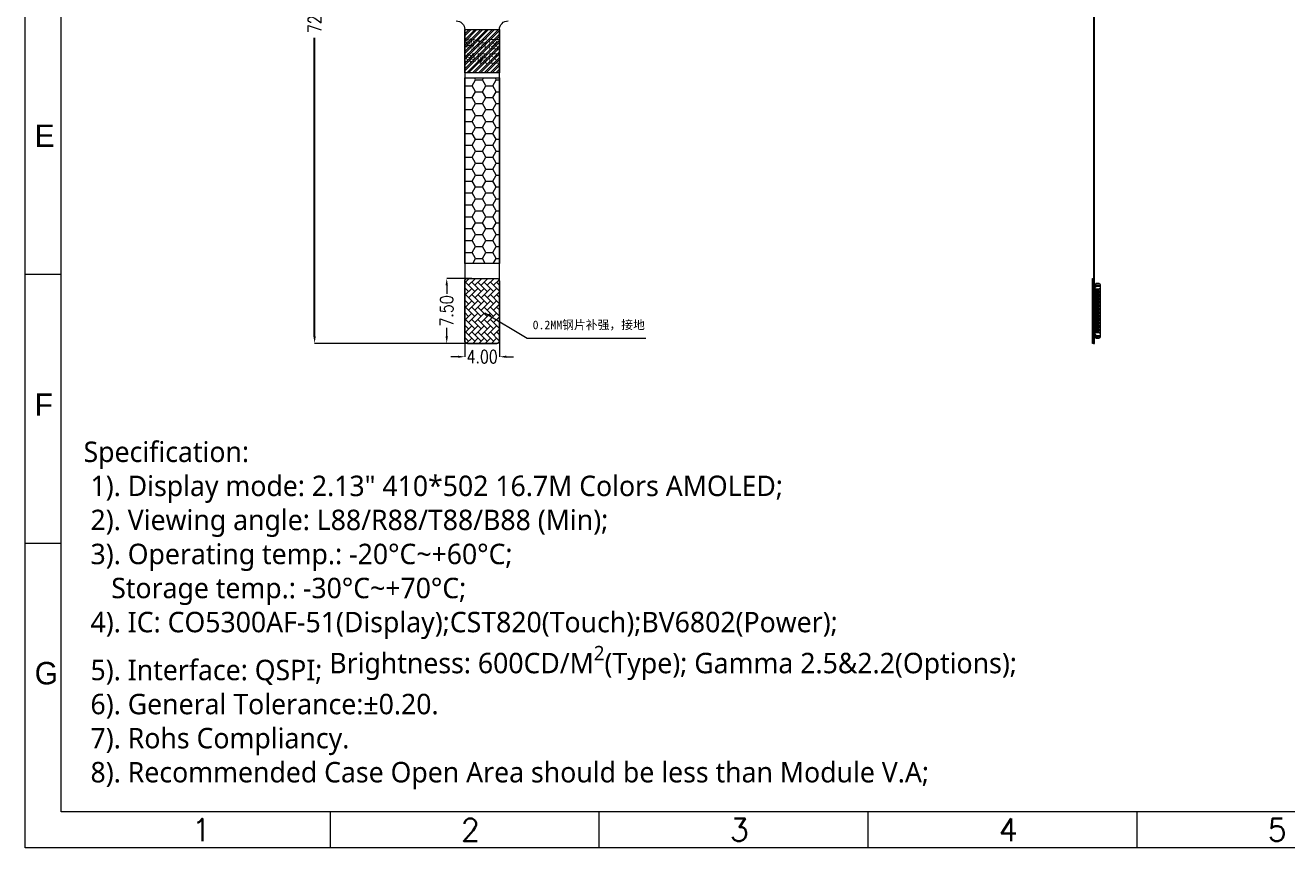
# Model space of a CAD drawing. Header units: millimetres. Extents: x 1134 to 2451, y -9 to 375.
# Drawn here: x 2132.8 to 2278.4, y 149.9 to 244.8 of the extents above; entities that cross this region are included whole.
import ezdxf

# ---------------------------------------------------------------- set-up
doc = ezdxf.new("R2010")
doc.units = ezdxf.units.MM
doc.layers.get('0').update_dxf_attribs({"lineweight": 5})
doc.layers.get('Defpoints').update_dxf_attribs({"lineweight": 5})
for name, color, linetype, lineweight in [('DIM', 3, 'Continuous', 5), ('FPC', 50, 'Continuous', 5), ('Main-FPC', 2, 'Continuous', 5), ('MFPC', 50, 'Continuous', 5), ('TFPC', 50, 'Continuous', 5), ('图框', 7, 'Continuous', 5), ('图框 @ 1', 7, 'Continuous', 5)]:
    doc.layers.add(name, color=color, linetype=linetype, lineweight=lineweight)
doc.styles.add('RD', font='ROMAND.shx', dxfattribs={"width": 0.8})
doc.styles.get("Standard").update_dxf_attribs({"font": 'txt', "bigfont": 'gbcbig.shx'})
doc.styles.add('宋体', font='')
doc.styles.add('宝明', font='')
doc.styles.add('汉字', font='')
doc.styles.get('宋体').set_extended_font_data('SimSun')
doc.styles.get('宝明').set_extended_font_data('Microsoft YaHei')
doc.styles.get('汉字').set_extended_font_data('SimSun')
doc.dimstyles.new('DIM', dxfattribs={"dimtxt": 1.5, "dimasz": 0.8, "dimexe": 0, "dimexo": 0.5, "dimgap": 0.11, "dimtad": 0, "dimzin": 1, "dimdsep": 46, "dimtxsty": 'RD', "dimcen": 0, "dimclrd": 256, "dimclre": 256, "dimclrt": 256, "dimadec": 0, "dimazin": 0, "dimtm": 1e-09, "dimtfac": 1, "dimtofl": 0, "dimtmove": 0, "dimatfit": 3, "dimfxl": 0, "dimlwe": -1, "dimarcsym": 0})

# ---------------------------------------------------------------- blocks, each defined once
blk = doc.blocks.new('*D113')
at = {"layer": 'Defpoints', "color": 0, "lineweight": 5, "transparency": 16777216}
for p in [(2166.23, 281.07), (2197.16, 281.07), (2184.48, 208.1)]:
    blk.add_point(p, dxfattribs=at)
at = {"layer": 'DIM', "transparency": 16777216}
for p, q in [((2196.66, 281.07), (2166.23, 281.07)), ((2183.98, 208.1), (2166.23, 208.1))]:
    blk.add_line(p, q, dxfattribs=at)
at = {"layer": 'DIM', "lineweight": -2, "transparency": 16777216}
for p, q in [((2166.23, 280.27), (2166.23, 252.8)), ((2166.23, 208.9), (2166.23, 243.38))]:
    blk.add_line(p, q, dxfattribs=at)
at = {"layer": 'DIM', "lineweight": 5, "transparency": 16777216}
for points in [[(2166.09, 280.27), (2166.36, 280.27), (2166.23, 281.07)], [(2166.09, 208.9), (2166.36, 208.9), (2166.23, 208.1)]]:
    blk.add_solid(points, dxfattribs=at)
at = {"layer": 'DIM', "lineweight": 5, "transparency": 16777216, "insert": (2166.23, 248.09), "char_height": 1.5, "attachment_point": 5, "rotation": 90, "style": 'RD'}
blk.add_mtext('72.97±0.5', dxfattribs=at)
blk = doc.blocks.new('OK-23GM024-04-B')
at = {"layer": 'FPC', "color": 7, "lineweight": 5}
for p, q in [((1479.37, 126.16), (1479.37, 120.06)), ((1479.99, 125.66), (1479.37, 125.66)), ((1479.84, 125.41), (1479.37, 125.41)), ((1479.84, 125.2), (1479.37, 125.2)), ((1479.43, 125.41), (1479.43, 125.2)), ((1479.44, 126.06), (1479.44, 125.96)), ((1480.02, 126.06), (1479.44, 126.06)), ((1480.02, 125.96), (1479.44, 125.96)), ((1479.46, 126.06), (1479.46, 125.96)), ((1479.47, 126.26), (1479.55, 126.28)), ((1479.87, 126.26), (1479.47, 126.26)), ((1479.55, 126.28), (1479.87, 126.28)), ((1479.57, 125.66), (1479.57, 125.41)), ((1479.84, 125.62), (1479.57, 125.62)), ((1479.84, 125.45), (1479.57, 125.45)), ((1479.57, 125.2), (1479.57, 125.01)), ((1479.58, 125.38), (1479.58, 125.23)), ((1479.58, 125.38), (1479.6, 125.37)), ((1479.76, 125.38), (1479.58, 125.38)), ((1479.6, 125.24), (1479.58, 125.23)), ((1479.76, 125.23), (1479.58, 125.23)), ((1479.6, 125.37), (1479.6, 125.24)), ((1479.74, 125.37), (1479.6, 125.37)), ((1479.74, 125.24), (1479.6, 125.24)), ((1479.64, 126.06), (1479.64, 125.96)), ((1479.74, 125.37), (1479.76, 125.38)), ((1479.74, 125.37), (1479.74, 125.24)), ((1479.74, 125.24), (1479.76, 125.23)), ((1479.76, 125.38), (1479.76, 125.23)), ((1479.78, 125.41), (1479.78, 125.2)), ((1479.8, 125.4), (1479.81, 125.38)), ((1479.81, 125.23), (1479.8, 125.21)), ((1479.87, 126.11), (1479.82, 126.06)), ((1479.82, 125.96), (1479.82, 126.06)), ((1479.82, 125.96), (1479.87, 125.91)), ((1479.82, 120.56), (1479.82, 125.66)), ((1479.84, 125.66), (1479.84, 120.56)), ((1480.02, 125.37), (1479.84, 125.37)), ((1480.02, 125.24), (1479.84, 125.24)), ((1479.87, 125.86), (1479.87, 126.28)), ((1479.87, 125.86), (1479.99, 125.76)), ((1479.89, 126.06), (1479.89, 125.96)), ((1479.91, 126.06), (1479.91, 125.96)), ((1479.93, 125.37), (1479.93, 125.24)), ((1479.96, 126.06), (1479.96, 125.96)), ((1479.96, 125.37), (1479.96, 125.24)), ((1479.98, 126.06), (1479.98, 125.96)), ((1479.99, 125.76), (1479.99, 120.46)), ((1480.02, 126.06), (1480.02, 125.96)), ((1480.02, 125.37), (1480.02, 125.24)), ((1479.84, 125.01), (1479.37, 125.01)), ((1479.84, 124.8), (1479.37, 124.8)), ((1479.84, 124.61), (1479.37, 124.61)), ((1479.37, 124.4), (1479.84, 124.4)), ((1479.84, 124.21), (1479.37, 124.21)), ((1479.37, 124), (1479.84, 124)), ((1479.84, 123.81), (1479.37, 123.81)), ((1479.43, 125.01), (1479.43, 124.8)), ((1479.43, 124.61), (1479.43, 124.4)), ((1479.43, 124.21), (1479.43, 124)), ((1479.43, 123.81), (1479.43, 123.6)), ((1479.84, 125.16), (1479.57, 125.16)), ((1479.84, 125.05), (1479.57, 125.05)), ((1479.57, 124.8), (1479.57, 124.61)), ((1479.84, 124.76), (1479.57, 124.76)), ((1479.57, 124.65), (1479.84, 124.65)), ((1479.57, 124.4), (1479.57, 124.21)), ((1479.57, 124.36), (1479.84, 124.36)), ((1479.57, 124.25), (1479.84, 124.25)), ((1479.57, 124), (1479.57, 123.81)), ((1479.57, 123.96), (1479.84, 123.96)), ((1479.57, 123.85), (1479.84, 123.85)), ((1479.58, 124.98), (1479.58, 124.83)), ((1479.58, 124.98), (1479.6, 124.97)), ((1479.76, 124.98), (1479.58, 124.98)), ((1479.6, 124.84), (1479.58, 124.83)), ((1479.76, 124.83), (1479.58, 124.83)), ((1479.58, 124.58), (1479.58, 124.43)), ((1479.58, 124.58), (1479.6, 124.57)), ((1479.76, 124.58), (1479.58, 124.58)), ((1479.6, 124.44), (1479.58, 124.43)), ((1479.76, 124.43), (1479.58, 124.43)), ((1479.58, 124.18), (1479.58, 124.03)), ((1479.76, 124.18), (1479.58, 124.18)), ((1479.58, 124.18), (1479.6, 124.17)), ((1479.6, 124.04), (1479.58, 124.03)), ((1479.76, 124.03), (1479.58, 124.03)), ((1479.58, 123.78), (1479.58, 123.63)), ((1479.58, 123.78), (1479.6, 123.77)), ((1479.76, 123.78), (1479.58, 123.78)), ((1479.6, 124.97), (1479.6, 124.84)), ((1479.74, 124.97), (1479.6, 124.97)), ((1479.74, 124.84), (1479.6, 124.84)), ((1479.6, 124.57), (1479.6, 124.44)), ((1479.74, 124.57), (1479.6, 124.57)), ((1479.74, 124.44), (1479.6, 124.44)), ((1479.6, 124.17), (1479.6, 124.04)), ((1479.74, 124.17), (1479.6, 124.17)), ((1479.74, 124.04), (1479.6, 124.04)), ((1479.6, 123.77), (1479.6, 123.64)), ((1479.74, 123.77), (1479.6, 123.77)), ((1479.74, 124.97), (1479.76, 124.98)), ((1479.74, 124.97), (1479.74, 124.84)), ((1479.74, 124.84), (1479.76, 124.83)), ((1479.74, 124.57), (1479.76, 124.58)), ((1479.74, 124.57), (1479.74, 124.44)), ((1479.74, 124.44), (1479.76, 124.43)), ((1479.74, 124.17), (1479.76, 124.18)), ((1479.74, 124.17), (1479.74, 124.04)), ((1479.74, 124.04), (1479.76, 124.03)), ((1479.74, 123.77), (1479.76, 123.78)), ((1479.74, 123.77), (1479.74, 123.64)), ((1479.76, 124.98), (1479.76, 124.83)), ((1479.76, 124.58), (1479.76, 124.43)), ((1479.76, 124.18), (1479.76, 124.03)), ((1479.76, 123.78), (1479.76, 123.63)), ((1479.78, 125.01), (1479.78, 124.8)), ((1479.78, 124.61), (1479.78, 124.4)), ((1479.78, 124.21), (1479.78, 124)), ((1479.78, 123.81), (1479.78, 123.6)), ((1479.8, 125), (1479.81, 124.98)), ((1479.81, 124.83), (1479.8, 124.81)), ((1479.8, 124.6), (1479.81, 124.58)), ((1479.81, 124.43), (1479.8, 124.41)), ((1479.8, 124.2), (1479.81, 124.18)), ((1479.81, 124.03), (1479.8, 124.01)), ((1479.8, 123.8), (1479.81, 123.78)), ((1480.02, 124.97), (1479.84, 124.97)), ((1480.02, 124.84), (1479.84, 124.84)), ((1480.02, 124.57), (1479.84, 124.57)), ((1480.02, 124.44), (1479.84, 124.44)), ((1480.02, 124.17), (1479.84, 124.17)), ((1480.02, 124.04), (1479.84, 124.04)), ((1480.02, 123.77), (1479.84, 123.77)), ((1479.93, 124.97), (1479.93, 124.84)), ((1479.93, 124.57), (1479.93, 124.44)), ((1479.93, 124.17), (1479.93, 124.04)), ((1479.93, 123.77), (1479.93, 123.64)), ((1479.96, 124.97), (1479.96, 124.84)), ((1479.96, 124.57), (1479.96, 124.44)), ((1479.96, 124.17), (1479.96, 124.04)), ((1479.96, 123.77), (1479.96, 123.64)), ((1480.02, 124.97), (1480.02, 124.84)), ((1480.02, 124.57), (1480.02, 124.44)), ((1480.02, 124.17), (1480.02, 124.04)), ((1480.02, 123.77), (1480.02, 123.64)), ((1479.37, 123.6), (1479.84, 123.6)), ((1479.84, 123.41), (1479.37, 123.41)), ((1479.37, 123.2), (1479.84, 123.2)), ((1479.84, 123.01), (1479.37, 123.01)), ((1479.37, 122.8), (1479.84, 122.8)), ((1479.84, 122.61), (1479.37, 122.61)), ((1479.37, 122.4), (1479.84, 122.4)), ((1479.43, 123.41), (1479.43, 123.2)), ((1479.43, 123.01), (1479.43, 122.8)), ((1479.43, 122.61), (1479.43, 122.4)), ((1479.57, 123.6), (1479.57, 123.41)), ((1479.57, 123.56), (1479.84, 123.56)), ((1479.57, 123.45), (1479.84, 123.45)), ((1479.57, 123.2), (1479.57, 123.01)), ((1479.57, 123.16), (1479.84, 123.16)), ((1479.57, 123.05), (1479.84, 123.05)), ((1479.57, 122.8), (1479.57, 122.61)), ((1479.57, 122.76), (1479.84, 122.76)), ((1479.57, 122.65), (1479.84, 122.65)), ((1479.57, 122.4), (1479.57, 122.21)), ((1479.57, 122.36), (1479.84, 122.36)), ((1479.6, 123.64), (1479.58, 123.63)), ((1479.76, 123.63), (1479.58, 123.63)), ((1479.58, 123.38), (1479.58, 123.23)), ((1479.58, 123.38), (1479.6, 123.37)), ((1479.76, 123.38), (1479.58, 123.38)), ((1479.6, 123.24), (1479.58, 123.23)), ((1479.76, 123.23), (1479.58, 123.23)), ((1479.58, 122.98), (1479.58, 122.83)), ((1479.76, 122.98), (1479.58, 122.98)), ((1479.58, 122.98), (1479.6, 122.97)), ((1479.6, 122.84), (1479.58, 122.83)), ((1479.76, 122.83), (1479.58, 122.83)), ((1479.76, 122.58), (1479.58, 122.58)), ((1479.58, 122.58), (1479.6, 122.57)), ((1479.58, 122.58), (1479.58, 122.43)), ((1479.6, 122.44), (1479.58, 122.43)), ((1479.76, 122.43), (1479.58, 122.43)), ((1479.74, 123.64), (1479.6, 123.64)), ((1479.6, 123.37), (1479.6, 123.24)), ((1479.74, 123.37), (1479.6, 123.37)), ((1479.74, 123.24), (1479.6, 123.24)), ((1479.6, 122.97), (1479.6, 122.84)), ((1479.74, 122.97), (1479.6, 122.97)), ((1479.74, 122.84), (1479.6, 122.84)), ((1479.74, 122.57), (1479.6, 122.57)), ((1479.6, 122.57), (1479.6, 122.44)), ((1479.74, 122.44), (1479.6, 122.44)), ((1479.74, 123.64), (1479.76, 123.63)), ((1479.74, 123.37), (1479.76, 123.38)), ((1479.74, 123.37), (1479.74, 123.24)), ((1479.74, 123.24), (1479.76, 123.23)), ((1479.74, 122.97), (1479.76, 122.98)), ((1479.74, 122.97), (1479.74, 122.84)), ((1479.74, 122.84), (1479.76, 122.83)), ((1479.74, 122.57), (1479.76, 122.58)), ((1479.74, 122.57), (1479.74, 122.44)), ((1479.74, 122.44), (1479.76, 122.43)), ((1479.76, 123.38), (1479.76, 123.23)), ((1479.76, 122.98), (1479.76, 122.83)), ((1479.76, 122.58), (1479.76, 122.43)), ((1479.78, 123.41), (1479.78, 123.2)), ((1479.78, 123.01), (1479.78, 122.8)), ((1479.78, 122.61), (1479.78, 122.4)), ((1479.81, 123.63), (1479.8, 123.61)), ((1479.8, 123.4), (1479.81, 123.38)), ((1479.81, 123.23), (1479.8, 123.21)), ((1479.8, 123), (1479.81, 122.98)), ((1479.81, 122.83), (1479.8, 122.81)), ((1479.8, 122.6), (1479.81, 122.58)), ((1479.81, 122.43), (1479.8, 122.41)), ((1480.02, 123.64), (1479.84, 123.64)), ((1480.02, 123.37), (1479.84, 123.37)), ((1480.02, 123.24), (1479.84, 123.24)), ((1480.02, 122.97), (1479.84, 122.97)), ((1480.02, 122.84), (1479.84, 122.84)), ((1480.02, 122.57), (1479.84, 122.57)), ((1480.02, 122.44), (1479.84, 122.44)), ((1479.93, 123.37), (1479.93, 123.24)), ((1479.93, 122.97), (1479.93, 122.84)), ((1479.93, 122.57), (1479.93, 122.44)), ((1479.96, 123.37), (1479.96, 123.24)), ((1479.96, 122.97), (1479.96, 122.84)), ((1479.96, 122.57), (1479.96, 122.44)), ((1480.02, 123.37), (1480.02, 123.24)), ((1480.02, 122.97), (1480.02, 122.84)), ((1480.02, 122.57), (1480.02, 122.44)), ((1479.84, 122.21), (1479.37, 122.21)), ((1479.37, 122), (1479.84, 122)), ((1479.84, 121.81), (1479.37, 121.81)), ((1479.37, 121.6), (1479.84, 121.6)), ((1479.84, 121.41), (1479.37, 121.41)), ((1479.37, 121.2), (1479.84, 121.2)), ((1479.84, 121.01), (1479.37, 121.01)), ((1479.43, 122.21), (1479.43, 122)), ((1479.43, 121.81), (1479.43, 121.6)), ((1479.43, 121.41), (1479.43, 121.2)), ((1479.43, 121.01), (1479.43, 120.8)), ((1479.57, 122.25), (1479.84, 122.25)), ((1479.57, 122), (1479.57, 121.81)), ((1479.57, 121.96), (1479.84, 121.96)), ((1479.57, 121.85), (1479.84, 121.85)), ((1479.57, 121.6), (1479.57, 121.41)), ((1479.57, 121.56), (1479.84, 121.56)), ((1479.57, 121.45), (1479.84, 121.45)), ((1479.57, 121.2), (1479.57, 121.01)), ((1479.57, 121.16), (1479.84, 121.16)), ((1479.57, 121.05), (1479.84, 121.05)), ((1479.76, 122.18), (1479.58, 122.18)), ((1479.58, 122.18), (1479.6, 122.17)), ((1479.58, 122.18), (1479.58, 122.03)), ((1479.6, 122.04), (1479.58, 122.03)), ((1479.76, 122.03), (1479.58, 122.03)), ((1479.76, 121.78), (1479.58, 121.78)), ((1479.58, 121.78), (1479.6, 121.77)), ((1479.58, 121.78), (1479.58, 121.63)), ((1479.6, 121.64), (1479.58, 121.63)), ((1479.76, 121.63), (1479.58, 121.63)), ((1479.76, 121.38), (1479.58, 121.38)), ((1479.58, 121.38), (1479.6, 121.37)), ((1479.58, 121.38), (1479.58, 121.23)), ((1479.6, 121.24), (1479.58, 121.23)), ((1479.76, 121.23), (1479.58, 121.23)), ((1479.76, 120.98), (1479.58, 120.98)), ((1479.58, 120.98), (1479.6, 120.97)), ((1479.58, 120.98), (1479.58, 120.83)), ((1479.6, 120.84), (1479.58, 120.83)), ((1479.76, 120.83), (1479.58, 120.83)), ((1479.74, 122.17), (1479.6, 122.17)), ((1479.6, 122.17), (1479.6, 122.04)), ((1479.74, 122.04), (1479.6, 122.04)), ((1479.74, 121.77), (1479.6, 121.77)), ((1479.6, 121.77), (1479.6, 121.64)), ((1479.74, 121.64), (1479.6, 121.64)), ((1479.74, 121.37), (1479.6, 121.37)), ((1479.6, 121.37), (1479.6, 121.24)), ((1479.74, 121.24), (1479.6, 121.24)), ((1479.74, 120.97), (1479.6, 120.97)), ((1479.6, 120.97), (1479.6, 120.84)), ((1479.74, 120.84), (1479.6, 120.84)), ((1479.74, 122.17), (1479.76, 122.18)), ((1479.74, 122.17), (1479.74, 122.04)), ((1479.74, 122.04), (1479.76, 122.03)), ((1479.74, 121.77), (1479.76, 121.78)), ((1479.74, 121.77), (1479.74, 121.64)), ((1479.74, 121.64), (1479.76, 121.63)), ((1479.74, 121.37), (1479.76, 121.38)), ((1479.74, 121.37), (1479.74, 121.24)), ((1479.74, 121.24), (1479.76, 121.23)), ((1479.74, 120.97), (1479.76, 120.98)), ((1479.74, 120.97), (1479.74, 120.84)), ((1479.74, 120.84), (1479.76, 120.83)), ((1479.76, 122.18), (1479.76, 122.03)), ((1479.76, 121.78), (1479.76, 121.63)), ((1479.76, 121.38), (1479.76, 121.23)), ((1479.76, 120.98), (1479.76, 120.83)), ((1479.78, 122.21), (1479.78, 122)), ((1479.78, 121.81), (1479.78, 121.6)), ((1479.78, 121.41), (1479.78, 121.2)), ((1479.78, 121.01), (1479.78, 120.8)), ((1479.8, 122.2), (1479.81, 122.18)), ((1479.81, 122.03), (1479.8, 122.01)), ((1479.8, 121.8), (1479.81, 121.78)), ((1479.81, 121.63), (1479.8, 121.61)), ((1479.8, 121.4), (1479.81, 121.38)), ((1479.81, 121.23), (1479.8, 121.21)), ((1479.8, 121), (1479.81, 120.98)), ((1479.81, 120.83), (1479.8, 120.81)), ((1480.02, 122.17), (1479.84, 122.17)), ((1480.02, 122.04), (1479.84, 122.04)), ((1480.02, 121.77), (1479.84, 121.77)), ((1480.02, 121.64), (1479.84, 121.64)), ((1480.02, 121.37), (1479.84, 121.37)), ((1480.02, 121.24), (1479.84, 121.24)), ((1480.02, 120.97), (1479.84, 120.97)), ((1480.02, 120.84), (1479.84, 120.84)), ((1479.93, 122.17), (1479.93, 122.04)), ((1479.93, 121.77), (1479.93, 121.64)), ((1479.93, 121.37), (1479.93, 121.24)), ((1479.93, 120.97), (1479.93, 120.84)), ((1479.96, 122.17), (1479.96, 122.04)), ((1479.96, 121.77), (1479.96, 121.64)), ((1479.96, 121.37), (1479.96, 121.24)), ((1479.96, 120.97), (1479.96, 120.84)), ((1480.02, 122.17), (1480.02, 122.04)), ((1480.02, 121.77), (1480.02, 121.64)), ((1480.02, 121.37), (1480.02, 121.24)), ((1480.02, 120.97), (1480.02, 120.84)), ((1479.37, 120.8), (1479.84, 120.8)), ((1479.37, 120.56), (1479.99, 120.56)), ((1480.02, 120.26), (1479.44, 120.26)), ((1479.44, 120.26), (1479.44, 120.16)), ((1480.02, 120.16), (1479.44, 120.16)), ((1479.46, 120.26), (1479.46, 120.16)), ((1479.87, 119.96), (1479.47, 119.96)), ((1479.55, 119.94), (1479.47, 119.96)), ((1479.55, 119.94), (1479.87, 119.94)), ((1479.57, 120.8), (1479.57, 120.56)), ((1479.57, 120.76), (1479.84, 120.76)), ((1479.57, 120.6), (1479.84, 120.6)), ((1479.64, 120.26), (1479.64, 120.16)), ((1479.87, 120.31), (1479.82, 120.26)), ((1479.82, 120.26), (1479.82, 120.16)), ((1479.82, 120.16), (1479.87, 120.11)), ((1479.99, 120.46), (1479.87, 120.36)), ((1479.87, 119.94), (1479.87, 120.36)), ((1479.89, 120.26), (1479.89, 120.16)), ((1479.91, 120.26), (1479.91, 120.16)), ((1479.96, 120.26), (1479.96, 120.16)), ((1479.98, 120.26), (1479.98, 120.16)), ((1480.02, 120.26), (1480.02, 120.16))]:
    blk.add_line(p, q, dxfattribs=at)
for centre, radius, start, end in [((1479.47, 126.16), 0.1, 90, 180), ((1479.47, 125.76), 0.1, 180, 270), ((1479.78, 125.38), 0.03, 36.8699, 90), ((1479.78, 125.23), 0.03, 270, 323.1301), ((1479.84, 125.4), 0.03, 216.8699, 270), ((1479.84, 125.21), 0.03, 90, 143.1301), ((1479.78, 124.98), 0.03, 36.8699, 90), ((1479.78, 124.83), 0.03, 270, 323.1301), ((1479.78, 124.58), 0.03, 36.8699, 90), ((1479.78, 124.43), 0.03, 270, 323.1301), ((1479.78, 124.18), 0.03, 36.8699, 90), ((1479.78, 124.03), 0.03, 270, 323.1301), ((1479.78, 123.78), 0.03, 36.8699, 90), ((1479.84, 125), 0.03, 216.8699, 270), ((1479.84, 124.81), 0.03, 90, 143.1301), ((1479.84, 124.6), 0.03, 216.8699, 270), ((1479.84, 124.41), 0.03, 90, 143.1301), ((1479.84, 124.2), 0.03, 216.8699, 270), ((1479.84, 124.01), 0.03, 90, 143.1301), ((1479.84, 123.8), 0.03, 216.8699, 270), ((1479.78, 123.63), 0.03, 270, 323.1301), ((1479.78, 123.38), 0.03, 36.8699, 90), ((1479.78, 123.23), 0.03, 270, 323.1301), ((1479.78, 122.98), 0.03, 36.8699, 90), ((1479.78, 122.83), 0.03, 270, 323.1301), ((1479.78, 122.58), 0.03, 36.8699, 90), ((1479.78, 122.43), 0.03, 270, 323.1301), ((1479.84, 123.61), 0.03, 90, 143.1301), ((1479.84, 123.4), 0.03, 216.8699, 270), ((1479.84, 123.21), 0.03, 90, 143.1301), ((1479.84, 123), 0.03, 216.8699, 270), ((1479.84, 122.81), 0.03, 90, 143.1301), ((1479.84, 122.6), 0.03, 216.8699, 270), ((1479.84, 122.41), 0.03, 90, 143.1301), ((1479.78, 122.18), 0.03, 36.8699, 90), ((1479.78, 122.03), 0.03, 270, 323.1301), ((1479.78, 121.78), 0.03, 36.8699, 90), ((1479.78, 121.63), 0.03, 270, 323.1301), ((1479.78, 121.38), 0.03, 36.8699, 90), ((1479.78, 121.23), 0.03, 270, 323.1301), ((1479.78, 120.98), 0.03, 36.8699, 90), ((1479.84, 122.2), 0.03, 216.8699, 270), ((1479.84, 122.01), 0.03, 90, 143.1301), ((1479.84, 121.8), 0.03, 216.8699, 270), ((1479.84, 121.61), 0.03, 90, 143.1301), ((1479.84, 121.4), 0.03, 216.8699, 270), ((1479.84, 121.21), 0.03, 90, 143.1301), ((1479.84, 121), 0.03, 216.8699, 270), ((1479.84, 120.81), 0.03, 90, 143.1301), ((1479.47, 120.46), 0.1, 90, 180), ((1479.47, 120.06), 0.1, 180, 270), ((1479.78, 120.83), 0.03, 270, 323.1301)]:
    blk.add_arc(centre, radius, start, end, dxfattribs=at)
blk = doc.blocks.new('*D125')
at = {"layer": 'Defpoints', "color": 0, "lineweight": 5, "transparency": 16777216}
for p in [(2181.47, 215.6), (2184.87, 215.6), (2184.87, 208.1)]:
    blk.add_point(p, dxfattribs=at)
at = {"layer": 'DIM', "linetype": 'ByBlock', "lineweight": 5, "transparency": 16777216}
for p, q in [((2184.37, 215.6), (2181.47, 215.6)), ((2181.47, 214.8), (2181.47, 213.82)), ((2181.47, 208.9), (2181.47, 209.89)), ((2184.37, 208.1), (2181.47, 208.1))]:
    blk.add_line(p, q, dxfattribs=at)
at = {"layer": 'DIM', "lineweight": 5, "transparency": 16777216}
for points in [[(2181.34, 214.8), (2181.61, 214.8), (2181.47, 215.6)], [(2181.34, 208.9), (2181.61, 208.9), (2181.47, 208.1)]]:
    blk.add_solid(points, dxfattribs=at)
at = {"layer": 'DIM', "lineweight": 5, "transparency": 16777216, "insert": (2181.47, 211.85), "char_height": 1.5, "attachment_point": 5, "rotation": 90, "style": 'RD'}
blk.add_mtext('7.50', dxfattribs=at)
blk = doc.blocks.new('*D126')
at = {"layer": 'Defpoints', "color": 0, "lineweight": 5, "transparency": 16777216}
for p in [(2183.56, 209.49), (2187.56, 209.49), (2187.56, 206.56)]:
    blk.add_point(p, dxfattribs=at)
at = {"layer": 'DIM', "linetype": 'ByBlock', "lineweight": 5, "transparency": 16777216}
for p, q in [((2183.56, 208.99), (2183.56, 206.56)), ((2187.56, 208.99), (2187.56, 206.56)), ((2182.76, 206.56), (2181.96, 206.56)), ((2188.36, 206.56), (2189.16, 206.56))]:
    blk.add_line(p, q, dxfattribs=at)
at = {"layer": 'DIM', "lineweight": 5, "transparency": 16777216}
for points in [[(2182.76, 206.69), (2182.76, 206.43), (2183.56, 206.56)], [(2188.36, 206.69), (2188.36, 206.43), (2187.56, 206.56)]]:
    blk.add_solid(points, dxfattribs=at)
at = {"layer": 'DIM', "lineweight": 5, "transparency": 16777216, "insert": (2185.56, 206.56), "char_height": 1.5, "attachment_point": 5, "style": 'RD'}
blk.add_mtext('4.00', dxfattribs=at)
blk = doc.blocks.new('R213NRK-007-MFPC-V01-A')
at = {"lineweight": 5}
h = blk.add_hatch(dxfattribs=at)
h.set_pattern_fill('HONEY', color=5, scale=0.25, angle=360)
h.paths.add_polyline_path([(1537.69, 238.75), (1541.69, 238.75), (1541.69, 217.34), (1537.69, 217.34)])
at = {"layer": 'TFPC', "lineweight": 5}
h = blk.add_hatch(dxfattribs=at)
h.set_pattern_fill('ANSI32', color=252, scale=0.05)
h.paths.add_polyline_path([(1537.69, 244.33), (1541.69, 244.33), (1541.69, 239.33), (1537.69, 239.33)])
h = blk.add_hatch(dxfattribs=at)
h.set_pattern_fill('AR-HBONE', color=4, scale=0.005, angle=90)
edge = h.paths.add_edge_path()
edge.add_line((1537.69, 208.4), (1537.69, 215.3))
edge.add_arc((1537.99, 215.3), 0.3, 90, 180, ccw=False)
edge.add_line((1537.99, 215.6), (1541.39, 215.6))
edge.add_arc((1541.39, 215.3), 0.3, 0, 90, ccw=False)
edge.add_line((1541.69, 215.3), (1541.69, 208.4))
edge.add_arc((1541.39, 208.4), 0.3, 270, 360, ccw=False)
edge.add_line((1541.39, 208.1), (1537.99, 208.1))
edge.add_arc((1537.99, 208.4), 0.3, 180, 270, ccw=False)
at = {"color": 5, "lineweight": 5}
blk.add_lwpolyline([(1537.69, 238.75), (1541.69, 238.75), (1541.69, 217.34), (1537.69, 217.34)], close=True, dxfattribs=at)
at = {"layer": 'Main-FPC'}
blk.add_lwpolyline([(1536.69, 245.33, -0.414214), (1537.69, 244.33), (1537.69, 208.4, 0.414214), (1537.99, 208.1), (1541.39, 208.1, 0.414214), (1541.69, 208.4), (1541.69, 244.33, -0.414214), (1542.69, 245.33)], format="xyb", dxfattribs=at)
at = {"layer": 'TFPC', "color": 252, "lineweight": 5}
blk.add_lwpolyline([(1537.69, 244.33), (1541.69, 244.33), (1541.69, 239.33), (1537.69, 239.33)], close=True, dxfattribs=at)
at = {"layer": 'TFPC', "color": 4, "lineweight": 5}
blk.add_lwpolyline([(1537.69, 208.4), (1537.69, 215.3, -0.414214), (1537.99, 215.6), (1541.39, 215.6, -0.414214), (1541.69, 215.3), (1541.69, 208.4, -0.414214), (1541.39, 208.1), (1537.99, 208.1, -0.414214)], format="xyb", close=True, dxfattribs=at)
at = {"layer": 'TFPC', "color": 252, "lineweight": 5, "insert": (1541.74, 240.34), "char_height": 1, "width": 9.7535, "attachment_point": 9, "style": '宋体'}
blk.add_mtext('弯折区 \\P单层区', dxfattribs=at)

msp = doc.modelspace()

# ---------------------------------------------------------------- hatches: boundary and pattern name
at = {"layer": 'MFPC', "lineweight": 5}
msp.add_hatch(color=4, dxfattribs=at).paths.add_polyline_path([(2255.9947, 215.6036), (2256.0947, 215.6036), (2256.0947, 208.1036), (2255.9947, 208.1036)])

# ---------------------------------------------------------------- linework, layer by layer
msp.add_line((2256.0947, 208.1036), (2256.2147, 208.1036), dxfattribs=at)
msp.add_lwpolyline([(2256.2147, 208.1036), (2256.2147, 274.4446), (2256.0947, 274.4446), (2256.0947, 208.1036)], dxfattribs=at)
at = {"layer": 'MFPC', "color": 4, "lineweight": 5}
msp.add_lwpolyline([(2255.9947, 215.6036), (2256.0947, 215.6036), (2256.0947, 208.1036), (2255.9947, 208.1036)], close=True, dxfattribs=at)
at = {"layer": '图框', "color": 7, "linetype": 'ByBlock', "lineweight": 5, "ltscale": 0.55}
for p, q in [((2136.9731, 154.0227), (2136.9731, 371.2891)), ((2132.8347, 216.0982), (2136.9731, 216.0982)), ((2132.8347, 185.0601), (2136.9731, 185.0601)), ((2447.3091, 154.0227), (2136.9731, 154.0227)), ((2168.0067, 154.0227), (2168.0067, 149.8842)), ((2199.0403, 154.0227), (2199.0403, 149.8842)), ((2230.0739, 154.0227), (2230.0739, 149.8842)), ((2261.1075, 154.0227), (2261.1075, 149.8842))]:
    msp.add_line(p, q, dxfattribs=at)
msp.add_lwpolyline([(2132.8347, 375.4275), (2451.4475, 375.4275), (2451.4475, 149.8842), (2132.8347, 149.8842)], close=True, dxfattribs=at)

# ---------------------------------------------------------------- block references
at = {"layer": 'DIM', "lineweight": 5}
msp.add_blockref('R213NRK-007-MFPC-V01-A', (645.8687, 0), dxfattribs=at)
at = {"layer": 'FPC', "color": 1, "lineweight": 5, "xscale": -1}
msp.add_blockref('OK-23GM024-04-B', (3736.2361, 88.7481), dxfattribs=at)

# ---------------------------------------------------------------- texts
at = {"layer": 'DIM', "insert": (2204.3393, 210.7381), "char_height": 1, "width": 14.604626, "attachment_point": 3, "style": '宝明'}
msp.add_mtext('{\\fSimSun|b0|i0|c134|p2;0.2MM钢片补强，接地}', dxfattribs=at)
at = {"layer": '图框', "color": 7, "linetype": 'ByBlock', "lineweight": 5, "ltscale": 0.55, "width": 4.402867, "attachment_point": 7}
for s, insert, char_height in [('{\\f\uffd0ￂﾼﾚￃ\ufff7\ufff3w|b0|i0|c134|p54;E}', (2133.9262, 230.7748), 2.586514), ('{\\f\uffd0ￂﾼﾚￃ\ufff7\ufff3w|b0|i0|c134|p54;F}', (2133.9262, 199.7412), 2.586514), ('{\\f\uffd0ￂﾼﾚￃ\ufff7\ufff3w|b0|i0|c134|p54;G}', (2133.9262, 168.7076), 2.586514), ('1', (2152.0642, 150.6636), 2.5865), ('2', (2183.0978, 150.6636), 2.5865), ('3', (2214.1314, 150.6636), 2.5865), ('4', (2245.165, 150.6636), 2.5865), ('5', (2276.1986, 150.6636), 2.5865)]:
    msp.add_mtext(s, dxfattribs=dict(at, insert=insert, char_height=char_height))
at = {"layer": '图框 @ 1', "lineweight": 5, "insert": (2139.5675, 196.7674), "char_height": 2.3577029, "attachment_point": 1, "style": '汉字'}
msp.add_mtext('{\\fMicrosoft YaHei|b0|i0|c134|p34;\\C0;Specification:\\P 1). Display mode: 2.13" 410*502 16.7M Colors AMOLED;\\P 2). Viewing angle: L88/R88/T88/B88 (Min);\\P 3). Operating temp.: -20%%DC~+60%%DC; \\P    Storage temp.: -30%%DC~+70%%DC;\\P 4). IC: \\C1;CO5300AF-51\\C0;(Display);CST820(Touch);BV6802(Power);  \\P 5). Interface: QSPI; \\A1;\\C255;Brightness: 600CD/M\\H0.7x;\\S2^ ;\\H1.429x;(Type); Gamma 2.5&2.2(Options);\\A0;\\C0;\\P 6). General Tolerance:%%P0.20.\\P 7). Rohs Compliancy.\\P 8). Recommended Case Open Area should be less than Module V.A;}', dxfattribs=at)

# ---------------------------------------------------------------- dimensions: what is measured, and where the dimension line sits
at = {"layer": 'DIM', "lineweight": 5}
dim = msp.add_linear_dim(base=(2166.2258, 281.0695), p1=(2184.4836, 208.1036), p2=(2197.1595, 281.0695), angle=90, dimstyle='DIM', override={"dimtol": 1, "dimtp": 0.5, "dimtm": 0.5, "dimfxl": 0.8, "dimarcsym": 1}, dxfattribs=at)
dim.commit()
dim.dimension.update_dxf_attribs({"geometry": '*D113', "text_midpoint": (2166.2258, 248.0926), "dimtype": 160})
dim = msp.add_linear_dim(base=(2181.4728, 215.6036), p1=(2184.8727, 208.1036), p2=(2184.8727, 215.6036), angle=90, dimstyle='DIM', override={"dimfxl": 0.18, "dimlwd": 5, "dimlwe": 5, "dimarcsym": 1}, dxfattribs=at)
dim.commit()
dim.dimension.update_dxf_attribs({"geometry": '*D125', "text_midpoint": (2181.4728, 211.8536)})
dim = msp.add_linear_dim(base=(2187.5595, 206.5609), p1=(2183.5595, 209.4939), p2=(2187.5595, 209.4939), dimstyle='DIM', override={"dimfxl": 0.18, "dimlwd": 5, "dimlwe": 5, "dimarcsym": 1}, dxfattribs=at)
dim.commit()
dim.dimension.update_dxf_attribs({"geometry": '*D126', "text_midpoint": (2185.5595, 206.5609)})

# ---------------------------------------------------------------- leaders
msp.add_leader([(2185.8664, 211.6476), (2190.7368, 208.7099), (2204.4521, 208.7099)], dimstyle='DIM', override={"dimfxl": 0.18, "dimlwd": 5, "dimlwe": 5, "dimarcsym": 1}, dxfattribs=at)

doc.saveas('drawing.dxf')
